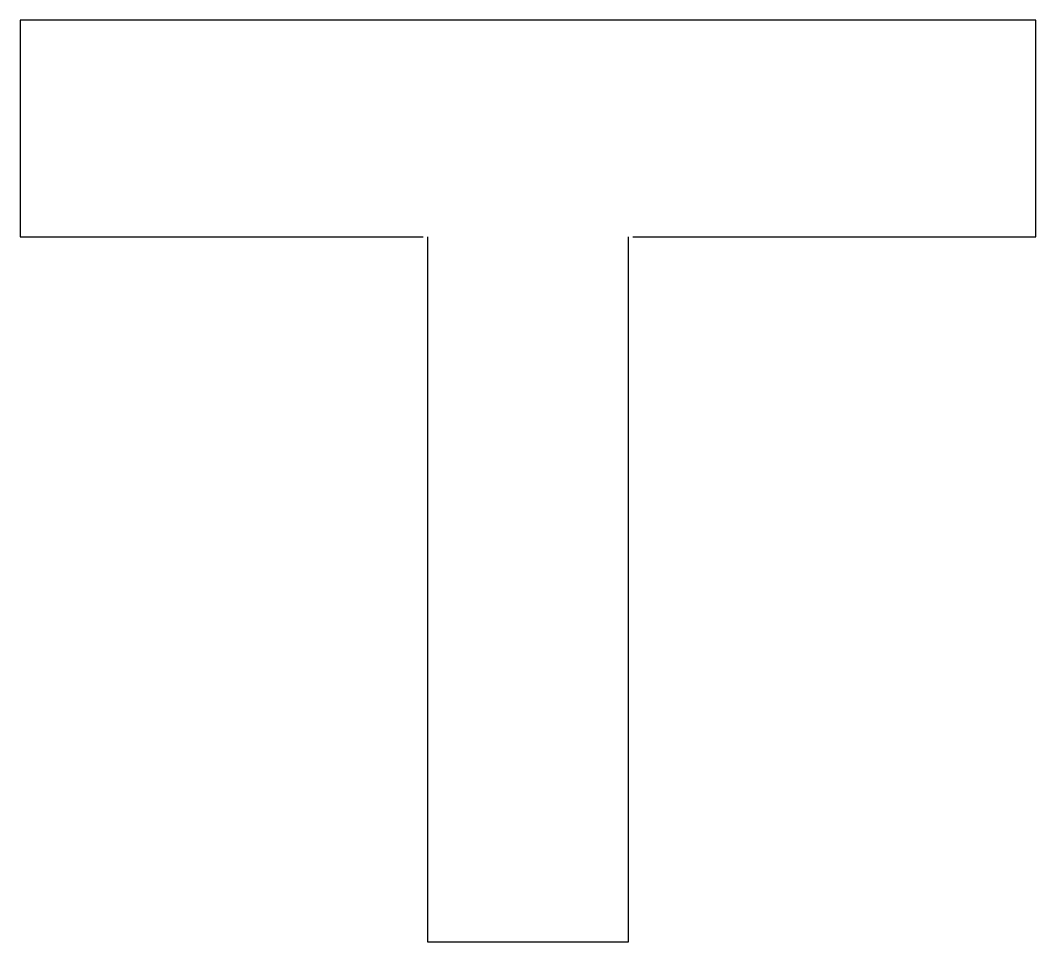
# Model space of a CAD drawing. Header units: millimetres. Extents: x 146.9 to 158.4, y -167.7 to -157.2.
import ezdxf

# ---------------------------------------------------------------- set-up
doc = ezdxf.new("R2010")
doc.units = ezdxf.units.MM
doc.layers.add('Layer 01', color=12, linetype='Continuous', true_color=0xc80000)

msp = doc.modelspace()

# ---------------------------------------------------------------- linework, layer by layer
at = {"layer": 'Layer 01'}
for p, q in [((158.447, -157.242, 99.993), (146.927, -157.242, 99.993)), ((146.927, -157.242, 99.993), (146.927, -159.7, 99.993)), ((158.447, -159.7, 99.993), (158.447, -157.242, 99.993)), ((146.927, -159.7, 99.993), (151.497, -159.7, 99.993)), ((151.547, -159.7, 99.993), (151.547, -167.7, 99.993)), ((153.827, -167.7, 99.993), (153.827, -159.7, 99.993)), ((153.877, -159.7, 99.993), (158.447, -159.7, 99.993)), ((151.547, -167.7, 99.993), (153.827, -167.7, 99.993))]:
    msp.add_line(p, q, dxfattribs=at)

doc.saveas('drawing.dxf')
